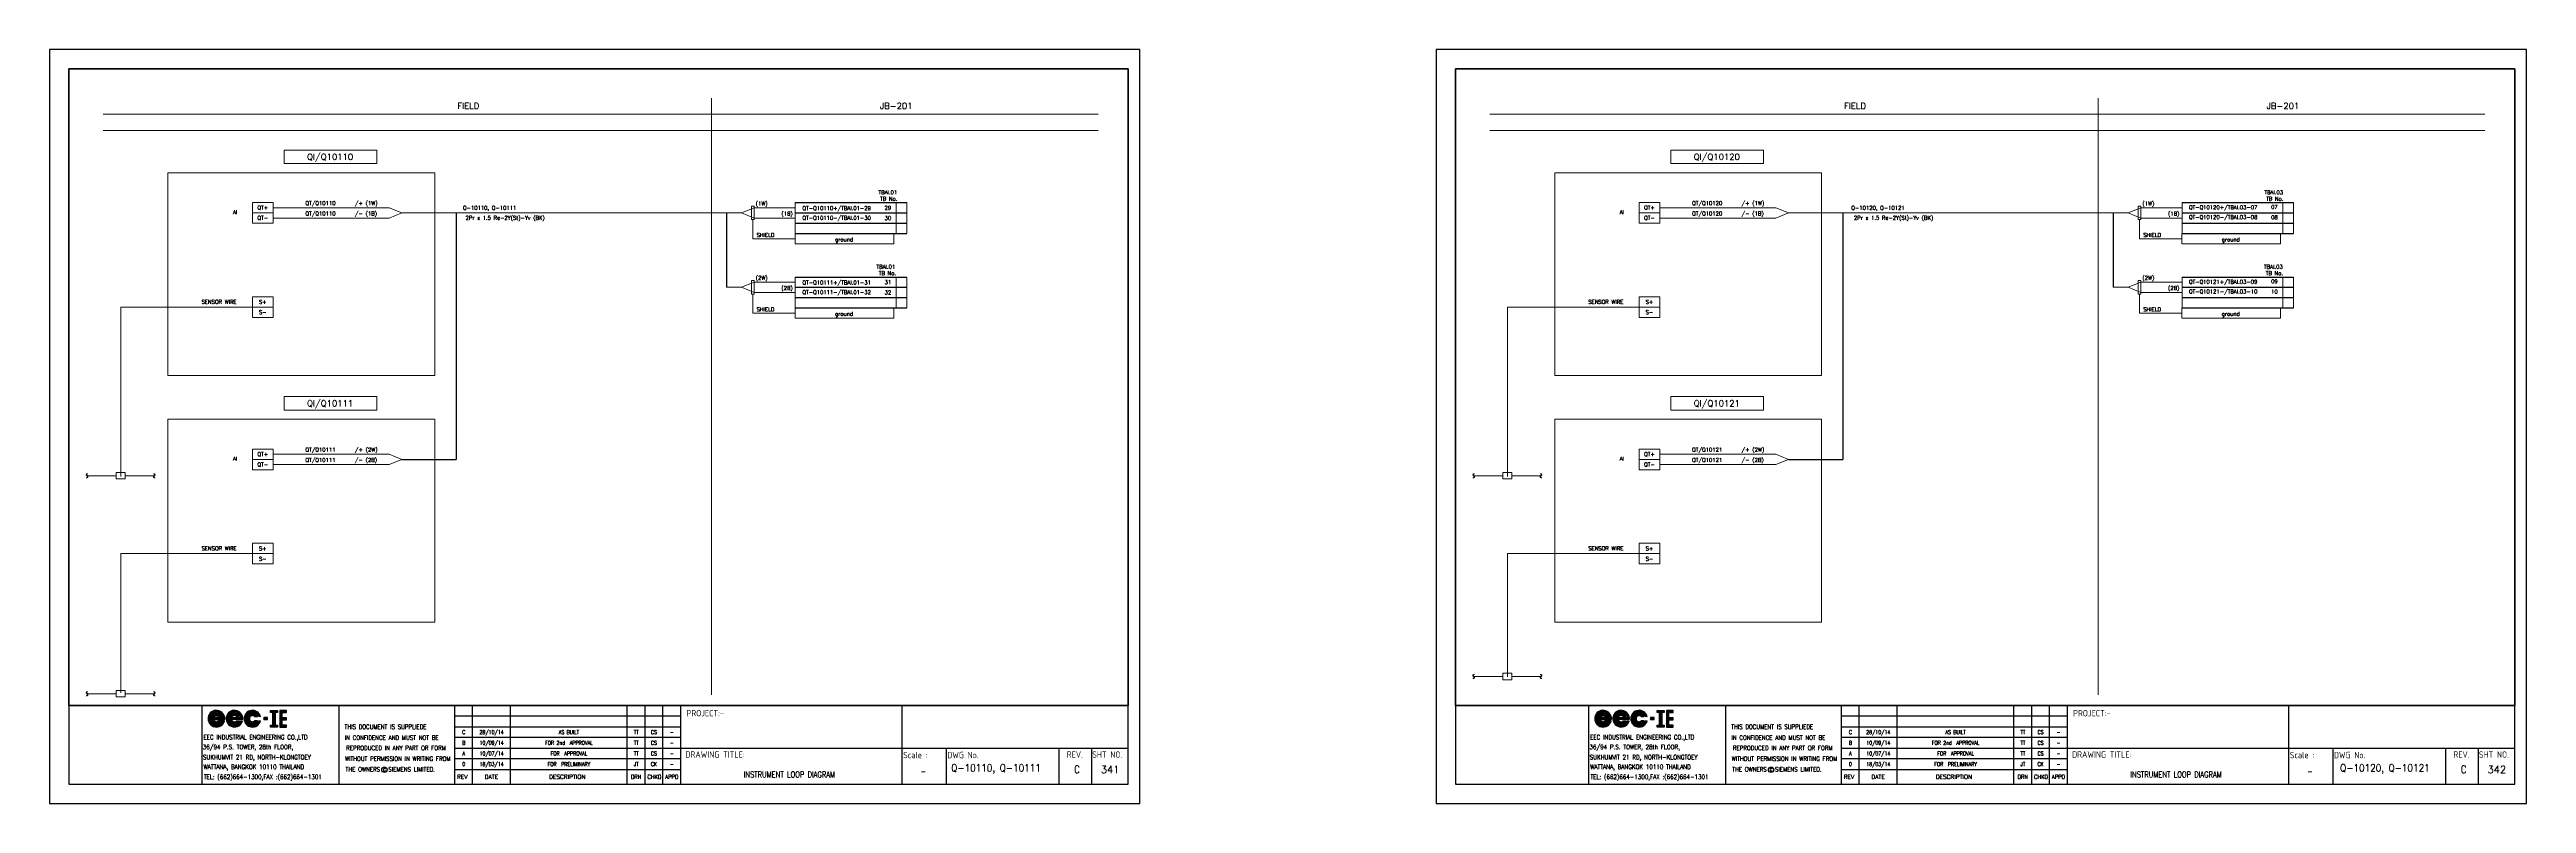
# Model space of a CAD drawing. Header units: millimetres. Extents: x -14942 to 24072, y -50285 to 2207.
# Drawn here: x 23111 to 24072, y -4874 to -4581 of the extents above; entities that cross this region are included whole.
import ezdxf
from ezdxf.enums import TextEntityAlignment as Align

# ---------------------------------------------------------------- set-up
doc = ezdxf.new("R2010")
doc.units = ezdxf.units.MM
doc.header["$MEASUREMENT"] = 0
doc.layers.get('0').update_dxf_attribs({"linetype": 'CONTINUOUS'})
for name, color, linetype in [('52049_PAPER A4$0$Frame_A1', 253, 'CONTINUOUS'), ('BORDER', 3, 'CONTINUOUS'), ('INSTRU', 4, 'CONTINUOUS'), ('INSTRUMENT', 1, 'CONTINUOUS'), ('LINE', 3, 'CONTINUOUS'), ('TEXT', 2, 'CONTINUOUS')]:
    doc.layers.add(name, color=color, linetype=linetype)
doc.styles.add('52049_PAPER A4$0$ISO Proportional', font='isocp.shx')
doc.styles.add('52049_PAPER A4$0$ROMANS', font='isocp.shx')
doc.styles.add('52049_PAPER A4$0$Romans-title', font='romans.shx')
doc.styles.add('ROMANS', font='romans')

# ---------------------------------------------------------------- blocks, each defined once
blk = doc.blocks.new('52049_PAPER A4$0$eec-ie')
at = {"layer": '52049_PAPER A4$0$Frame_A1', "color": 0, "lineweight": -3}
for p, q in [((0, 0), (0.87, 0.87)), ((0, -0.08), (0.3, 0.22)), ((0, -0.16), (0.26, 0.1)), ((0, -0.23), (0.24, 0)), ((0.01, 0.09), (0.78, 0.86)), ((0.04, 0.2), (0.68, 0.83)), ((0.09, 0.32), (0.55, 0.78)), ((0.26, 0.57), (0.3, 0.62)), ((0.34, -0.12), (1, 0.53)), ((0.35, -0.04), (0.92, 0.53)), ((0.35, -0.19), (1.07, 0.52)), ((0.36, 0.05), (0.82, 0.51)), ((0.37, -0.26), (0.66, 0.04)), ((0.39, -0.32), (0.74, 0.04)), ((0.4, 0.17), (0.7, 0.47)), ((0.41, -0.37), (0.82, 0.04)), ((1.69, 0.04), (0.64, 0.04)), ((0.65, 0.57), (0.96, 0.88)), ((0.68, -0.17), (0.9, 0.04)), ((0.76, -0.17), (0.98, 0.04)), ((0.77, 0.62), (1.03, 0.88)), ((0.84, -0.17), (1.05, 0.04)), ((0.87, 0.64), (1.1, 0.87)), ((0.87, 0.25), (1.13, 0.51)), ((0.92, -0.17), (1.13, 0.04)), ((0.95, 0.64), (1.17, 0.86)), ((0.96, 0.26), (1.19, 0.49)), ((1, -0.17), (1.21, 0.04)), ((1.03, 0.64), (1.23, 0.84)), ((1.03, 0.25), (1.24, 0.46)), ((1.07, -0.17), (1.29, 0.04)), ((1.09, 0.24), (1.29, 0.44)), ((1.1, 0.63), (1.29, 0.82)), ((1.15, 0.21), (1.34, 0.4)), ((1.15, -0.17), (1.37, 0.04)), ((1.16, 0.62), (1.35, 0.8)), ((1.19, 0.18), (1.38, 0.37)), ((1.22, 0.6), (1.4, 0.78)), ((1.22, 0.15), (1.54, 0.15)), ((1.23, -0.17), (1.44, 0.04)), ((1.25, 0.15), (1.42, 0.33)), ((1.28, 0.57), (1.45, 0.75)), ((1.31, -0.17), (1.52, 0.04)), ((1.32, 0.15), (1.46, 0.29)), ((1.33, 0.55), (1.5, 0.72)), ((1.38, 0.52), (1.54, 0.69)), ((1.39, -0.17), (1.6, 0.04)), ((1.4, 0.15), (1.49, 0.24)), ((1.42, 0.49), (1.59, 0.65)), ((1.46, 0.45), (1.63, 0.62)), ((1.46, -0.17), (1.68, 0.04)), ((1.48, 0.15), (1.52, 0.19)), ((1.5, 0.41), (1.67, 0.58)), ((1.54, 0.37), (1.71, 0.54)), ((1.54, -0.17), (1.9, 0.18)), ((1.57, 0.33), (1.74, 0.49)), ((1.6, 0.28), (1.77, 0.45)), ((1.62, -0.17), (1.91, 0.12)), ((1.63, 0.23), (1.8, 0.4)), ((1.65, 0.17), (1.83, 0.35)), ((1.67, 0.11), (1.86, 0.3)), ((1.69, 0.05), (1.88, 0.24)), ((1.7, -0.17), (1.93, 0.06)), ((2.09, -0.09), (2.37, 0.19)), ((2.1, -0.01), (2.51, 0.41)), ((2.1, -0.17), (2.34, 0.08)), ((2.11, 0.08), (2.88, 0.86)), ((2.13, 0.18), (2.78, 0.83)), ((2.18, 0.31), (2.65, 0.78)), ((2.31, 0.52), (2.45, 0.65)), ((2.44, -0.05), (3.02, 0.52)), ((2.44, -0.13), (3.1, 0.52)), ((2.45, -0.2), (2.78, 0.13)), ((2.46, 0.04), (2.93, 0.51)), ((2.46, -0.26), (2.76, 0.04)), ((2.48, -0.32), (2.84, 0.04)), ((2.49, 0.15), (2.81, 0.47)), ((2.56, 0.45), (2.97, 0.87)), ((2.72, -0.17), (2.92, 0.04)), ((2.73, 0.04), (3.79, 0.04)), ((2.77, 0.59), (3.06, 0.87)), ((2.79, -0.17), (3, 0.04)), ((2.84, 0.19), (3.17, 0.51)), ((2.87, -0.17), (3.08, 0.04)), ((2.89, 0.63), (3.13, 0.87)), ((2.95, -0.17), (3.15, 0.04)), ((2.98, 0.64), (3.2, 0.86)), ((2.98, 0.26), (3.23, 0.5)), ((3.03, -0.17), (3.23, 0.04)), ((3.06, 0.65), (3.27, 0.85)), ((3.07, 0.26), (3.29, 0.48)), ((3.11, -0.17), (3.31, 0.04)), ((3.14, 0.64), (3.33, 0.83)), ((3.14, 0.25), (3.34, 0.46)), ((3.18, -0.17), (3.39, 0.04)), ((3.2, 0.24), (3.39, 0.43)), ((3.21, 0.63), (3.39, 0.81)), ((3.25, 0.21), (3.44, 0.4)), ((3.26, -0.17), (3.47, 0.04)), ((3.27, 0.62), (3.44, 0.79)), ((3.29, 0.18), (3.48, 0.36)), ((3.62, 0.16), (3.31, 0.16)), ((3.33, 0.6), (3.5, 0.77)), ((3.34, -0.17), (3.54, 0.04)), ((3.36, 0.16), (3.52, 0.32)), ((3.38, 0.57), (3.55, 0.74)), ((3.42, -0.17), (3.62, 0.04)), ((3.43, 0.55), (3.59, 0.71)), ((3.43, 0.16), (3.55, 0.28)), ((3.48, 0.52), (3.64, 0.68)), ((3.5, -0.17), (3.7, 0.04)), ((3.51, 0.16), (3.58, 0.23)), ((3.52, 0.48), (3.68, 0.64)), ((3.57, 0.45), (3.72, 0.61)), ((3.57, -0.17), (3.78, 0.04)), ((3.59, 0.16), (3.61, 0.18)), ((3.6, 0.41), (3.76, 0.57)), ((3.64, 0.37), (3.8, 0.53)), ((3.65, -0.17), (3.99, 0.17)), ((3.67, 0.32), (3.83, 0.48)), ((3.7, 0.27), (3.87, 0.44)), ((3.73, 0.22), (3.9, 0.39)), ((3.73, -0.17), (4, 0.11)), ((3.75, 0.17), (3.92, 0.34)), ((3.77, 0.11), (3.95, 0.28)), ((3.79, 0.05), (3.97, 0.23)), ((3.81, -0.17), (4.02, 0.04)), ((4.18, -0.03), (4.57, 0.36)), ((4.18, -0.11), (4.47, 0.18)), ((4.18, -0.18), (4.43, 0.07)), ((4.19, 0.06), (5, 0.86)), ((4.21, 0.16), (4.9, 0.84)), ((4.25, 0.28), (4.78, 0.8)), ((4.34, 0.45), (4.61, 0.71)), ((4.53, -0.15), (5.2, 0.53)), ((4.53, -0.07), (5.13, 0.53)), ((4.54, 0.02), (5.04, 0.52)), ((4.54, -0.22), (4.86, 0.1)), ((4.57, 0.12), (4.93, 0.49)), ((4.69, 0.48), (5.08, 0.87)), ((4.69, 0.32), (4.73, 0.37)), ((4.88, 0.59), (5.16, 0.88)), ((4.96, 0.2), (5.27, 0.52)), ((4.99, 0.63), (5.24, 0.87)), ((5.08, 0.64), (5.31, 0.86)), ((5.09, 0.25), (5.33, 0.5)), ((5.16, 0.64), (5.37, 0.85)), ((5.17, 0.26), (5.39, 0.48)), ((5.24, 0.64), (5.43, 0.83)), ((5.24, 0.25), (5.44, 0.46)), ((5.3, 0.63), (5.49, 0.82)), ((5.3, 0.23), (5.49, 0.43)), ((5.35, 0.2), (5.54, 0.39)), ((5.37, 0.61), (5.55, 0.79)), ((5.39, 0.17), (5.58, 0.36)), ((5.4, 0.15), (5.72, 0.15)), ((5.42, 0.59), (5.6, 0.77)), ((5.46, 0.15), (5.62, 0.32)), ((5.48, 0.57), (5.65, 0.74)), ((5.53, 0.54), (5.7, 0.71)), ((5.53, 0.15), (5.65, 0.27)), ((5.58, 0.51), (5.74, 0.68)), ((5.61, 0.15), (5.68, 0.23)), ((5.62, 0.47), (5.79, 0.64)), ((5.66, 0.44), (5.83, 0.6)), ((5.69, 0.15), (5.71, 0.18)), ((5.7, 0.4), (5.87, 0.56)), ((5.73, 0.36), (5.9, 0.52)), ((5.77, 0.31), (5.94, 0.48)), ((5.8, 0.26), (5.97, 0.43)), ((5.82, 0.21), (6, 0.38)), ((5.85, 0.15), (6.02, 0.33)), ((6.09, 0.15), (5.85, 0.15)), ((5.92, 0.15), (6.05, 0.28)), ((6, 0.15), (6.07, 0.22)), ((6.08, 0.15), (6.09, 0.16)), ((6.9, 0.04), (6.46, 0.04)), ((6.46, 0.04), (6.46, -0.18)), ((6.46, -0.01), (6.51, 0.04)), ((6.46, -0.09), (6.59, 0.04)), ((6.46, -0.17), (6.66, 0.04)), ((6.52, -0.18), (6.74, 0.04)), ((6.6, -0.18), (6.82, 0.04)), ((6.68, -0.18), (6.9, 0.04)), ((6.9, -0.18), (6.9, 0.04)), ((7.23, 0.68), (7.41, 0.86)), ((7.27, 0.64), (7.49, 0.86)), ((7.35, 0.64), (7.57, 0.86)), ((7.43, 0.64), (7.65, 0.86)), ((7.5, 0.64), (7.72, 0.86)), ((7.51, 0.57), (7.8, 0.86)), ((7.51, 0.49), (7.88, 0.86)), ((7.51, 0.41), (7.96, 0.86)), ((7.51, 0.34), (7.78, 0.61)), ((7.51, 0.26), (7.78, 0.53)), ((7.51, 0.18), (7.78, 0.45)), ((7.51, 0.1), (7.78, 0.38)), ((7.51, 0.02), (7.78, 0.3)), ((7.51, -0.05), (7.78, 0.22)), ((7.51, -0.13), (7.78, 0.14)), ((7.51, -0.21), (7.78, 0.07)), ((7.82, 0.64), (8.04, 0.86)), ((7.89, 0.64), (8.06, 0.81)), ((7.97, 0.64), (8.06, 0.73)), ((8.05, 0.64), (8.06, 0.65)), ((8.33, 0.46), (8.74, 0.86)), ((8.33, 0.54), (8.66, 0.86)), ((8.33, 0.38), (8.82, 0.86)), ((8.33, 0.69), (8.5, 0.86)), ((8.33, 0.62), (8.58, 0.86)), ((8.33, 0.3), (8.61, 0.58)), ((8.33, 0.23), (8.61, 0.5)), ((8.33, 0.15), (8.61, 0.42)), ((8.33, 0.07), (8.61, 0.35)), ((8.33, -0.01), (8.61, 0.27)), ((8.33, -0.09), (8.61, 0.19)), ((8.33, -0.16), (8.61, 0.11)), ((8.33, -0.24), (8.61, 0.03)), ((8.33, -0.4), (8.74, 0.01)), ((8.33, -0.32), (8.66, 0.01)), ((8.33, -0.48), (8.82, 0.01)), ((8.67, 0.64), (8.89, 0.86)), ((8.68, -0.21), (8.9, 0.01)), ((8.75, 0.64), (8.97, 0.86)), ((8.75, -0.21), (8.97, 0.01)), ((8.83, 0.64), (9.05, 0.86)), ((8.83, -0.21), (9.05, 0.01)), ((8.91, 0.64), (9.11, 0.84)), ((8.99, 0.64), (9.11, 0.76)), ((9.06, 0.64), (9.11, 0.69)), ((0.02, -0.3), (0.23, -0.08)), ((0.03, -0.36), (0.23, -0.16)), ((0.05, -0.42), (0.24, -0.23)), ((0.07, -0.47), (0.26, -0.29)), ((0.1, -0.53), (0.27, -0.35)), ((0.12, -0.58), (0.3, -0.4)), ((0.15, -0.63), (0.32, -0.46)), ((0.19, -0.67), (0.35, -0.5)), ((0.22, -0.72), (0.39, -0.55)), ((0.26, -0.76), (0.42, -0.59)), ((0.3, -0.8), (0.46, -0.63)), ((0.34, -0.83), (0.5, -0.67)), ((0.38, -0.87), (0.55, -0.7)), ((0.42, -0.9), (0.59, -0.73)), ((0.44, -0.42), (0.64, -0.22)), ((0.47, -0.47), (0.66, -0.27)), ((0.47, -0.93), (0.65, -0.76)), ((0.5, -0.51), (0.69, -0.32)), ((0.52, -0.96), (0.7, -0.78)), ((0.54, -0.55), (0.73, -0.36)), ((0.58, -0.59), (0.78, -0.39)), ((0.58, -0.98), (0.76, -0.8)), ((0.62, -0.17), (1.94, -0.17)), ((0.63, -0.62), (0.83, -0.42)), ((0.63, -1.01), (0.82, -0.82)), ((0.68, -0.65), (0.89, -0.44)), ((0.69, -1.03), (0.89, -0.83)), ((0.73, -0.67), (0.96, -0.45)), ((0.75, -1.04), (0.96, -0.83)), ((0.79, -0.69), (1.04, -0.44)), ((0.82, -1.05), (1.04, -0.83)), ((0.85, -0.71), (1.19, -0.37)), ((0.89, -1.06), (1.14, -0.81)), ((0.92, -0.72), (1.29, -0.34)), ((0.96, -1.07), (1.25, -0.77)), ((1, -0.72), (1.37, -0.34)), ((1.04, -1.06), (1.76, -0.34)), ((1.09, -0.71), (1.45, -0.34)), ((1.13, -1.05), (1.84, -0.34)), ((1.2, -0.67), (1.53, -0.34)), ((1.54, -0.34), (1.22, -0.34)), ((1.23, -1.03), (1.9, -0.36)), ((1.35, -0.99), (1.86, -0.48)), ((1.53, -0.88), (1.76, -0.66)), ((1.65, -0.38), (1.68, -0.34)), ((1.91, -0.34), (1.66, -0.34)), ((1.78, -0.17), (1.94, -0.01)), ((1.85, -0.17), (1.94, -0.09)), ((1.93, -0.17), (1.94, -0.17)), ((2.1, -0.24), (2.32, -0.02)), ((2.11, -0.3), (2.32, -0.1)), ((2.13, -0.36), (2.32, -0.17)), ((2.15, -0.42), (2.33, -0.24)), ((2.17, -0.48), (2.35, -0.3)), ((2.2, -0.53), (2.37, -0.36)), ((2.22, -0.58), (2.39, -0.42)), ((2.25, -0.63), (2.42, -0.47)), ((2.29, -0.68), (2.45, -0.51)), ((2.32, -0.72), (2.48, -0.56)), ((2.36, -0.76), (2.52, -0.6)), ((2.4, -0.8), (2.56, -0.64)), ((2.44, -0.84), (2.6, -0.68)), ((2.48, -0.87), (2.64, -0.71)), ((2.51, -0.38), (2.71, -0.17)), ((2.53, -0.9), (2.69, -0.74)), ((2.54, -0.43), (2.73, -0.23)), ((2.57, -0.47), (2.76, -0.28)), ((2.58, -0.93), (2.74, -0.77)), ((2.6, -0.51), (2.79, -0.33)), ((2.63, -0.96), (2.8, -0.79)), ((2.64, -0.55), (2.83, -0.37)), ((2.68, -0.98), (2.86, -0.81)), ((2.69, -0.59), (2.87, -0.4)), ((4.02, -0.17), (2.71, -0.17)), ((2.73, -0.62), (2.93, -0.43)), ((2.74, -1.01), (2.92, -0.82)), ((2.78, -0.65), (2.99, -0.44)), ((2.8, -1.02), (2.99, -0.83)), ((2.84, -0.67), (3.06, -0.45)), ((2.86, -1.04), (3.06, -0.84)), ((2.9, -0.69), (3.14, -0.44)), ((2.92, -1.05), (3.14, -0.83)), ((2.96, -0.7), (3.32, -0.35)), ((2.99, -1.06), (3.24, -0.81)), ((3.03, -0.71), (3.39, -0.35)), ((3.07, -1.06), (3.36, -0.77)), ((3.11, -0.71), (3.47, -0.35)), ((3.15, -1.06), (3.86, -0.35)), ((3.2, -0.7), (3.55, -0.35)), ((3.24, -1.04), (3.94, -0.35)), ((3.31, -0.35), (3.62, -0.35)), ((3.32, -0.65), (3.62, -0.36)), ((3.35, -1.02), (3.98, -0.38)), ((3.48, -0.97), (3.93, -0.51)), ((3.74, -0.39), (3.78, -0.35)), ((3.76, -0.35), (3.99, -0.35)), ((3.89, -0.17), (4.02, -0.03)), ((3.96, -0.17), (4.03, -0.11)), ((4.19, -0.25), (4.42, -0.03)), ((4.21, -0.32), (4.41, -0.11)), ((4.22, -0.38), (4.42, -0.18)), ((4.24, -0.44), (4.43, -0.25)), ((4.26, -0.49), (4.45, -0.31)), ((4.29, -0.54), (4.47, -0.37)), ((4.32, -0.59), (4.49, -0.42)), ((4.35, -0.64), (4.52, -0.47)), ((4.38, -0.69), (4.55, -0.52)), ((4.42, -0.73), (4.58, -0.56)), ((4.45, -0.77), (4.62, -0.6)), ((4.49, -0.81), (4.66, -0.64)), ((4.53, -0.84), (4.7, -0.68)), ((4.56, -0.28), (4.8, -0.03)), ((4.58, -0.33), (4.8, -0.11)), ((4.58, -0.88), (4.75, -0.71)), ((4.6, -0.39), (4.81, -0.18)), ((4.62, -0.91), (4.8, -0.74)), ((4.63, -0.44), (4.83, -0.24)), ((4.66, -0.48), (4.86, -0.29)), ((4.67, -0.94), (4.85, -0.77)), ((4.7, -0.52), (4.89, -0.33)), ((4.72, -0.97), (4.9, -0.79)), ((4.74, -0.56), (4.93, -0.37)), ((4.78, -0.6), (4.98, -0.4)), ((4.78, -0.99), (4.96, -0.81)), ((4.83, -0.63), (5.03, -0.43)), ((4.83, -1.01), (5.03, -0.82)), ((4.88, -0.66), (5.09, -0.44)), ((4.89, -1.03), (5.1, -0.83)), ((4.93, -0.68), (5.17, -0.45)), ((4.96, -1.05), (5.17, -0.83)), ((4.99, -0.7), (5.26, -0.43)), ((5.02, -1.06), (5.26, -0.82)), ((5.06, -0.71), (5.43, -0.34)), ((5.09, -1.06), (5.36, -0.8)), ((5.13, -0.72), (5.5, -0.34)), ((5.17, -1.07), (5.49, -0.75)), ((5.21, -0.71), (5.58, -0.34)), ((5.25, -1.06), (5.97, -0.34)), ((5.3, -0.7), (5.66, -0.34)), ((5.35, -1.05), (6.05, -0.34)), ((5.72, -0.34), (5.4, -0.34)), ((5.43, -0.65), (5.71, -0.37)), ((5.45, -1.02), (6.07, -0.4)), ((5.58, -0.96), (6.02, -0.53)), ((5.81, -0.43), (5.89, -0.34)), ((5.85, -0.34), (6.09, -0.34)), ((6.46, -0.18), (6.9, -0.18)), ((6.75, -0.18), (6.9, -0.04)), ((6.83, -0.18), (6.9, -0.12)), ((7.23, -0.95), (7.34, -0.84)), ((7.23, -0.88), (7.26, -0.84)), ((7.23, -1.03), (7.42, -0.84)), ((7.28, -1.07), (7.5, -0.84)), ((7.35, -1.07), (7.78, -0.64)), ((7.43, -1.07), (7.78, -0.71)), ((7.51, -0.29), (7.78, -0.01)), ((7.51, -0.37), (7.78, -0.09)), ((7.51, -0.44), (7.78, -0.17)), ((7.51, -0.52), (7.78, -0.25)), ((7.51, -0.6), (7.78, -0.32)), ((7.51, -0.68), (7.78, -0.4)), ((7.51, -0.76), (7.78, -0.48)), ((7.51, -0.83), (7.78, -0.56)), ((7.51, -1.07), (7.78, -0.79)), ((7.59, -1.07), (7.81, -0.84)), ((7.67, -1.07), (7.89, -0.84)), ((7.74, -1.07), (7.96, -0.84)), ((7.82, -1.07), (8.04, -0.84)), ((7.9, -1.07), (8.06, -0.91)), ((7.98, -1.07), (8.06, -0.98)), ((8.06, -1.07), (8.06, -1.06)), ((8.33, -0.55), (8.61, -0.28)), ((8.33, -0.63), (8.61, -0.36)), ((8.33, -0.71), (8.61, -0.43)), ((8.33, -0.79), (8.61, -0.51)), ((8.33, -0.86), (8.61, -0.59)), ((8.33, -0.94), (8.61, -0.67)), ((8.33, -1.02), (8.61, -0.75)), ((8.37, -1.07), (8.61, -0.82)), ((8.45, -1.07), (8.67, -0.84)), ((8.52, -1.07), (8.74, -0.84)), ((8.6, -1.07), (8.82, -0.84)), ((8.68, -1.07), (8.9, -0.84)), ((8.76, -1.07), (8.98, -0.84)), ((8.84, -1.07), (9.06, -0.84)), ((8.91, -0.21), (9.11, -0.02)), ((8.91, -1.07), (9.11, -0.87)), ((8.99, -0.21), (9.11, -0.09)), ((8.99, -1.07), (9.11, -0.95)), ((9.07, -0.21), (9.11, -0.17)), ((9.07, -1.07), (9.11, -1.03))]:
    blk.add_line(p, q, dxfattribs=at)
for points in [[(7.23, 0.86), (8.06, 0.86), (8.06, 0.64), (7.78, 0.64), (7.78, -0.84), (8.06, -0.84), (8.06, -1.07), (7.23, -1.07), (7.23, -0.84), (7.51, -0.84), (7.51, 0.64), (7.23, 0.64)], [(8.61, 0.01), (8.61, 0.64), (9.11, 0.64), (9.11, 0.86), (8.33, 0.86), (8.33, -1.07), (9.11, -1.07), (9.11, -0.84), (8.61, -0.84), (8.61, -0.21), (9.11, -0.21), (9.11, 0.01)]]:
    blk.add_lwpolyline(points, close=True, dxfattribs=at)
for centre, radius, start, end in [((0.97, -0.09), 0.972, 355.3439, 345.1466), ((0.97, -0.09), 0.737, 10.5243, 340.256), ((0.97, -0.09), 0.623, 23.5697, 336.4303), ((0.97, -0.09), 0.354, 44.7876, 157.6107), ((3.06, -0.09), 0.967, 355.6074, 344.7747), ((3.06, -0.09), 0.742, 10.0766, 339.9937), ((3.06, -0.09), 0.618, 24.2545, 335.7455), ((3.06, -0.09), 0.358, 45.1096, 158.7579), ((5.15, -0.09), 0.972, 14.8534, 345.1466), ((5.15, -0.09), 0.737, 19.744, 340.256), ((5.15, -0.09), 0.623, 23.5697, 336.4303), ((5.15, -0.09), 0.354, 44.7876, 315.2124), ((0.97, -0.09), 0.354, 192.8901, 315.2124), ((3.06, -0.09), 0.358, 191.9242, 314.8904)]:
    blk.add_arc(centre, radius, start, end, dxfattribs=at)
blk = doc.blocks.new('52049_PAPER A4$0$eec logo')
at = {"color": 7, "xscale": 2.786697286423482, "yscale": 2.786697286423482, "zscale": 2.786697286423482}
blk.add_blockref('52049_PAPER A4$0$eec-ie', (50.01, 25.95), dxfattribs=at)
blk = doc.blocks.new('A$C089E5181')
at = {"color": 3}
for p, q in [((-415.5, 38.01), (-4.5, 38.01)), ((-363.94, 38.01), (-363.94, 7.5)), ((-310.77, 38.01), (-310.77, 7.5)), ((-265.75, 7.5), (-265.75, 38.01)), ((-258.85, 7.5), (-258.85, 38.01)), ((-244.11, 7.5), (-244.11, 38.01)), ((-198.84, 7.5), (-198.84, 38.01)), ((-191.95, 7.5), (-191.95, 38.01)), ((-185.05, 7.5), (-185.05, 38.01)), ((-178.16, 38.01), (-178.16, 7.5)), ((-92.38, 38.01), (-92.38, 7.5)), ((-178.16, 21.46), (-4.5, 21.46)), ((-75.06, 21.46), (-75.06, 7.5)), ((-31.4, 21.46), (-31.4, 7.5)), ((-18.75, 21.46), (-18.75, 7.5)), ((-265.75, 13.19), (-178.16, 13.19))]:
    blk.add_line(p, q, dxfattribs=at)
at = {"color": 1}
for p, q in [((-178.16, 33.87), (-265.75, 33.87)), ((-265.75, 29.74), (-178.16, 29.74)), ((-178.16, 25.6), (-265.75, 25.6)), ((-265.75, 21.46), (-178.16, 21.46)), ((-178.16, 17.33), (-265.75, 17.33))]:
    blk.add_line(p, q, dxfattribs=at)
at = {"color": 7}
for p, q in [((-4.5, 38.01), (-96.38, 38.01)), ((-92.38, 38.01), (-92.38, 19.85))]:
    blk.add_line(p, q, dxfattribs=at)
blk.add_lwpolyline([(0, 0), (0, 292.5), (-423, 292.5), (-423, 0)], close=True, dxfattribs=at)
blk.add_lwpolyline([(-415.5, 285), (-4.5, 285), (-4.5, 38.01), (-415.5, 38.01)], close=True)
at = {"color": 3}
blk.add_lwpolyline([(-4.5, 7.5), (-4.5, 285), (-415.5, 285), (-415.5, 7.5)], close=True, dxfattribs=at)
at = {"color": 2}
blk.add_circle((-293.05, 13.05), 1.05, dxfattribs=at)
at = {"color": 3, "xscale": 1.200000000000001, "yscale": 1.200000000000001, "zscale": 1.200000000000001}
blk.add_blockref('52049_PAPER A4$0$eec logo', (-421.49, 2.05), dxfattribs=at)
at = {"color": 2, "style": '52049_PAPER A4$0$Romans-title', "width": 0.8}
for s, p in [('THIS DOCUMENT IS SUPPLIEDE', (-292.63, 29.75)), ('IN CONFIDENCE AND MUST NOT BE', (-290.24, 25.51)), (' REPRODUCED IN ANY PART OR FORM', (-289.1, 21.53)), ('THE OWNERS   SIEMENS LIMITED. ', (-290.28, 13.22)), (' WITHOUT PERMISSION IN WRITING FROM ', (-287.9, 17.35))]:
    blk.add_text(s, height=1.75, dxfattribs=at).set_placement(p, align=Align.MIDDLE)
at = {"color": 2, "style": '52049_PAPER A4$0$ISO Proportional'}
for s, height, p in [('PROJECT:-', 2.482, (-168.61, 35.02)), ('DRAWING TITLE:', 2.4821, (-164.78, 18.99))]:
    blk.add_text(s, height=height, dxfattribs=at).set_placement(p, align=Align.MIDDLE_CENTER)
at = {"color": 2, "style": '52049_PAPER A4$0$Romans-title'}
for s, height, width, p in [('36/94 P.S. TOWER, 28th FLOOR,', 1.75, 0.9, (-363.55, 21.03, -1.75)), ('EEC INDUSTRIAL ENGINEERING CO.,LTD', 1.75, 0.9, (-363.31, 24.81)), ('SUKHUMVIT 21 RD, NORTH-KLONGTOEY', 1.75, 0.9, (-363.45, 17.05, -1.75)), ('WATTANA, BANGKOK 10110 THAILAND ', 1.75, 0.9, (-363.25, 13.31, -1.75)), ('TEL: (662)664-1300,FAX :(662)664-1301', 1.75, 0.9, (-363.14, 9.42, -1.75)), ('DRN', 1.655, 0.8, (-197.44, 9.49)), ('CHKD', 1.655, 0.8, (-191.03, 9.49)), ('APPD', 1.655, 0.8, (-184.14, 9.49))]:
    blk.add_text(s, height=height, dxfattribs=dict(at, width=width)).set_placement(p)
at = {"color": 2}
for s, height, style, width, p in [('A', 1.5, '52049_PAPER A4$0$Romans-title', 0.8, (-262.3, 19.39)), ('C', 1.5, '52049_PAPER A4$0$Romans-title', 0.8, (-262.3, 27.67)), ('B', 1.5, '52049_PAPER A4$0$Romans-title', 0.8, (-262.3, 23.53)), ('28/10/14', 1.5, '52049_PAPER A4$0$Romans-title', 0.8, (-251.48, 27.67)), ('10/09/14', 1.5, '52049_PAPER A4$0$Romans-title', 0.8, (-251.48, 23.53)), ('10/07/14', 1.5, '52049_PAPER A4$0$Romans-title', 0.8, (-251.48, 19.39)), ('FOR 2nd  APPROVAL', 1.5, '52049_PAPER A4$0$Romans-title', 0.8, (-221.48, 23.53)), ('FOR  APPROVAL', 1.5, '52049_PAPER A4$0$Romans-title', 0.8, (-221.48, 19.39)), ('AS BUILT', 1.5, '52049_PAPER A4$0$Romans-title', 0.8, (-221.48, 27.67)), ('TT', 1.5, '52049_PAPER A4$0$Romans-title', 0.8, (-195.39, 27.67)), ('TT', 1.5, '52049_PAPER A4$0$Romans-title', 0.8, (-195.39, 23.53)), ('TT', 1.5, '52049_PAPER A4$0$Romans-title', 0.8, (-195.39, 19.39)), ('CS', 1.5, '52049_PAPER A4$0$Romans-title', 0.8, (-188.5, 27.67)), ('CS', 1.5, '52049_PAPER A4$0$Romans-title', 0.8, (-188.5, 23.53)), ('CS', 1.5, '52049_PAPER A4$0$Romans-title', 0.8, (-188.5, 19.39)), ('-', 1.5, '52049_PAPER A4$0$Romans-title', 0.8, (-181.6, 27.67)), ('-', 1.5, '52049_PAPER A4$0$Romans-title', 0.8, (-181.6, 23.53)), ('-', 1.5, '52049_PAPER A4$0$Romans-title', 0.8, (-181.6, 19.39)), ('Scale :', 2.482, '52049_PAPER A4$0$ROMANS', 0.9, (-87.06, 18.78)), ('DWG No.', 2.482, '52049_PAPER A4$0$ROMANS', 0.9, (-68.61, 18.78)), ('REV.', 2.482, '52049_PAPER A4$0$ROMANS', 0.9, (-25.21, 18.99)), ('SHT NO.', 2.482, '52049_PAPER A4$0$ROMANS', 0.9, (-12.64, 18.96)), ('0', 1.5, '52049_PAPER A4$0$Romans-title', 0.8, (-262.3, 15.26)), ('18/03/14', 1.5, '52049_PAPER A4$0$Romans-title', 0.8, (-251.48, 15.26)), ('FOR  PRELIMINARY', 1.5, '52049_PAPER A4$0$Romans-title', 0.8, (-221.48, 15.26)), ('JT', 1.5, '52049_PAPER A4$0$Romans-title', 0.8, (-195.39, 15.26)), ('CK', 1.5, '52049_PAPER A4$0$Romans-title', 0.8, (-188.5, 15.26)), ('-', 1.5, '52049_PAPER A4$0$Romans-title', 0.8, (-181.6, 15.26)), ('-', 2.25, '52049_PAPER A4$0$Romans-title', 0.8, (-84, 12.48)), ('C', 3, '52049_PAPER A4$0$Romans-title', 0.8, (-24.36, 13.21))]:
    blk.add_text(s, height=height, dxfattribs=dict(at, style=style, width=width)).set_placement(p, align=Align.MIDDLE_CENTER)
at = {"color": 2, "style": '52049_PAPER A4$0$Romans-title'}
blk.add_text('C', height=1.19, dxfattribs=at).set_placement((-293.05, 13.05), align=Align.MIDDLE)
for s, height, p in [('REV', 1.655, (-264.9, 9.49)), ('DATE', 1.655, (-254.17, 9.49)), ('DESCRIPTION', 1.6548, (-229.2, 9.49))]:
    blk.add_text(s, height=height, dxfattribs=at).set_placement(p)
at = {"layer": 'TEXT', "style": 'ROMANS', "width": 0.8}
blk.add_text('INSTRUMENT LOOP DIAGRAM ', height=2.25, dxfattribs=at).set_placement((-135.27, 11.24), align=Align.MIDDLE_CENTER)
blk = doc.blocks.new('40BK')
at = {"color": 1, "style": 'ROMANS'}
blk.add_text('~', height=2, dxfattribs=at).set_placement((0.03, 0.16), align=Align.MIDDLE_CENTER)
blk = doc.blocks.new('Box')
at = {"layer": 'INSTRU', "color": 7, "lineweight": 13}
for p, q in [((660.48, -1853.29), (660.48, -1865.26)), ((699.59, -1853.29), (699.59, -1865.26)), ((703.72, -1853.29), (703.72, -1865.26))]:
    blk.add_line(p, q, dxfattribs=at)
at = {"layer": 'INSTRUMENT', "color": 7}
for p, q in [((660.48, -1853.29), (703.72, -1853.29)), ((660.48, -1857.28), (703.72, -1857.28)), ((660.48, -1861.27), (703.72, -1861.27)), ((660.48, -1865.26), (703.72, -1865.26))]:
    blk.add_line(p, q, dxfattribs=at)
blk = doc.blocks.new('AA')
at = {"layer": 'INSTRU', "color": 7, "lineweight": 13}
for p, q in [((660.4, -1836.06), (674.52, -1836.06)), ((660.4, -1836.06), (660.4, -1840.06)), ((660.41, -1840.06), (698.6, -1840.06)), ((667.71, -1836.06), (698.6, -1836.06)), ((698.6, -1836.06), (698.6, -1840.06))]:
    blk.add_line(p, q, dxfattribs=at)
at = {"layer": 'TEXT', "color": 7, "lineweight": 13, "style": 'ROMANS'}
blk.add_text('ground', height=1.5, dxfattribs=at).set_placement((675.86, -1839.1))

msp = doc.modelspace()

# ---------------------------------------------------------------- linework, layer by layer
at = {"color": 7, "lineweight": 13}
for p, q in [((23137.08, -4745.47), (23140.58, -4745.47)), ((23137.08, -4745.47), (23137.08, -4747.97)), ((23140.58, -4745.47), (23140.58, -4747.97)), ((23675.1, -4745.47), (23678.6, -4745.47)), ((23675.1, -4745.47), (23675.1, -4747.97)), ((23678.6, -4745.47), (23678.6, -4747.97)), ((23137.08, -4747.97), (23140.58, -4747.97)), ((23675.1, -4747.97), (23678.6, -4747.97)), ((23675.1, -4823.33), (23678.6, -4823.33)), ((23675.1, -4823.33), (23675.1, -4825.83)), ((23678.6, -4823.33), (23678.6, -4825.83)), ((23137.08, -4830.04), (23140.58, -4830.04)), ((23137.08, -4830.04), (23137.08, -4832.54)), ((23137.08, -4832.54), (23140.58, -4832.54)), ((23140.58, -4830.04), (23140.58, -4832.54)), ((23675.1, -4825.83), (23678.6, -4825.83))]:
    msp.add_line(p, q, dxfattribs=at)
at = {"layer": 'BORDER', "color": 7, "lineweight": 13, "ltscale": 2.5}
for p, q in [((23368.13, -4600.19), (23368.13, -4831.73)), ((23906.14, -4600.19), (23906.14, -4831.73))]:
    msp.add_line(p, q, dxfattribs=at)
at = {"layer": 'BORDER', "color": 7, "lineweight": 13}
for p, q in [((23132.1, -4606.49), (23518.13, -4606.49)), ((23132.1, -4612.79), (23518.13, -4612.79)), ((23670.11, -4606.49), (24056.14, -4606.49)), ((23670.11, -4612.79), (24056.14, -4612.79))]:
    msp.add_line(p, q, dxfattribs=at)
at = {"layer": 'INSTRU', "color": 7, "lineweight": 13}
for p, q in [((23189.95, -4640.75), (23197.95, -4640.75)), ((23189.95, -4640.75), (23189.95, -4644.75)), ((23197.95, -4640.75), (23197.95, -4644.75)), ((23727.97, -4640.75), (23735.97, -4640.75)), ((23727.97, -4640.75), (23727.97, -4644.75)), ((23735.97, -4640.75), (23735.97, -4644.75)), ((23189.95, -4644.75), (23197.95, -4644.75)), ((23189.95, -4644.75), (23189.95, -4648.75)), ((23189.95, -4648.75), (23197.95, -4648.75)), ((23189.95, -4648.75), (23197.95, -4648.75)), ((23197.95, -4644.75), (23197.95, -4648.75)), ((23727.97, -4644.75), (23735.97, -4644.75)), ((23727.97, -4644.75), (23727.97, -4648.75)), ((23727.97, -4648.75), (23735.97, -4648.75)), ((23727.97, -4648.75), (23735.97, -4648.75)), ((23735.97, -4644.75), (23735.97, -4648.75)), ((23189.95, -4677.28), (23197.95, -4677.28)), ((23189.95, -4677.28), (23189.95, -4681.28)), ((23189.95, -4677.28), (23197.95, -4677.28)), ((23189.95, -4677.28), (23197.95, -4677.28)), ((23197.95, -4677.28), (23197.95, -4681.28)), ((23727.97, -4677.28), (23735.97, -4677.28)), ((23727.97, -4677.28), (23727.97, -4681.28)), ((23727.97, -4677.28), (23735.97, -4677.28)), ((23727.97, -4677.28), (23735.97, -4677.28)), ((23735.97, -4677.28), (23735.97, -4681.28)), ((23189.95, -4681.28), (23197.95, -4681.28)), ((23189.95, -4681.28), (23189.95, -4685.28)), ((23189.95, -4685.28), (23197.95, -4685.28)), ((23197.95, -4681.28), (23197.95, -4685.28)), ((23727.97, -4681.28), (23735.97, -4681.28)), ((23727.97, -4681.28), (23727.97, -4685.28)), ((23727.97, -4685.28), (23735.97, -4685.28)), ((23735.97, -4681.28), (23735.97, -4685.28)), ((23189.95, -4736.4), (23197.95, -4736.4)), ((23189.95, -4736.4), (23189.95, -4740.4)), ((23197.95, -4736.4), (23197.95, -4740.4)), ((23727.97, -4736.4), (23735.97, -4736.4)), ((23727.97, -4736.4), (23727.97, -4740.4)), ((23735.97, -4736.4), (23735.97, -4740.4)), ((23189.95, -4740.4), (23197.95, -4740.4)), ((23189.95, -4740.4), (23189.95, -4744.4)), ((23189.95, -4744.4), (23197.95, -4744.4)), ((23189.95, -4744.4), (23197.95, -4744.4)), ((23197.95, -4740.4), (23197.95, -4744.4)), ((23727.97, -4740.4), (23735.97, -4740.4)), ((23727.97, -4740.4), (23727.97, -4744.4)), ((23727.97, -4744.4), (23735.97, -4744.4)), ((23727.97, -4744.4), (23735.97, -4744.4)), ((23735.97, -4740.4), (23735.97, -4744.4)), ((23189.95, -4772.93), (23197.95, -4772.93)), ((23189.95, -4772.93), (23189.95, -4776.93)), ((23189.95, -4772.93), (23197.95, -4772.93)), ((23189.95, -4772.93), (23197.95, -4772.93)), ((23197.95, -4772.93), (23197.95, -4776.93)), ((23727.97, -4772.93), (23735.97, -4772.93)), ((23727.97, -4772.93), (23727.97, -4776.93)), ((23727.97, -4772.93), (23735.97, -4772.93)), ((23727.97, -4772.93), (23735.97, -4772.93)), ((23735.97, -4772.93), (23735.97, -4776.93)), ((23189.95, -4776.93), (23197.95, -4776.93)), ((23189.95, -4776.93), (23189.95, -4780.93)), ((23189.95, -4780.93), (23197.95, -4780.93)), ((23197.95, -4776.93), (23197.95, -4780.93)), ((23727.97, -4776.93), (23735.97, -4776.93)), ((23727.97, -4776.93), (23727.97, -4780.93)), ((23727.97, -4780.93), (23735.97, -4780.93)), ((23735.97, -4776.93), (23735.97, -4780.93))]:
    msp.add_line(p, q, dxfattribs=at)
at = {"layer": 'INSTRUMENT', "color": 7}
for p, q in [((23268.97, -4644.75), (23268.97, -4740.4)), ((23373.93, -4644.75), (23373.93, -4673.6)), ((23806.99, -4644.75), (23806.99, -4740.4)), ((23911.95, -4644.75), (23911.95, -4673.6)), ((23247.97, -4740.4), (23268.97, -4740.4)), ((23785.99, -4740.4), (23806.99, -4740.4))]:
    msp.add_line(p, q, dxfattribs=at)
at = {"layer": 'LINE', "color": 7, "lineweight": 13}
for p, q in [((23202.3, -4620.35), (23238.27, -4620.35)), ((23202.3, -4620.35), (23202.3, -4625.56)), ((23204.43, -4620.35), (23231.84, -4620.35)), ((23238.27, -4620.35), (23238.27, -4625.56)), ((23740.31, -4620.35), (23776.28, -4620.35)), ((23740.31, -4620.35), (23740.31, -4625.56)), ((23742.45, -4620.35), (23769.85, -4620.35)), ((23776.28, -4620.35), (23776.28, -4625.56)), ((23202.3, -4625.56), (23238.27, -4625.56)), ((23740.31, -4625.56), (23776.28, -4625.56)), ((23197.95, -4642.75), (23242.97, -4642.75)), ((23197.95, -4646.75), (23242.97, -4646.75)), ((23247.97, -4644.75), (23242.97, -4642.75)), ((23242.97, -4646.75), (23247.97, -4644.75)), ((23247.97, -4644.75), (23379.65, -4644.75)), ((23379.65, -4644.75), (23384.65, -4642.75)), ((23379.65, -4644.75), (23384.65, -4646.75)), ((23384.65, -4642.15), (23383.65, -4642.15)), ((23383.65, -4642.15), (23383.65, -4647.35)), ((23384.65, -4647.35), (23383.65, -4647.35)), ((23384.15, -4647.35), (23384.15, -4654.75)), ((23384.65, -4642.15), (23384.65, -4647.35)), ((23400.59, -4642.75), (23384.65, -4642.75)), ((23400.59, -4646.75), (23384.65, -4646.75)), ((23735.97, -4642.75), (23780.99, -4642.75)), ((23735.97, -4646.75), (23780.99, -4646.75)), ((23785.99, -4644.75), (23780.99, -4642.75)), ((23780.99, -4646.75), (23785.99, -4644.75)), ((23785.99, -4644.75), (23917.66, -4644.75)), ((23917.66, -4644.75), (23922.66, -4642.75)), ((23917.66, -4644.75), (23922.66, -4646.75)), ((23922.66, -4642.15), (23921.66, -4642.15)), ((23921.66, -4642.15), (23921.66, -4647.35)), ((23922.66, -4647.35), (23921.66, -4647.35)), ((23922.16, -4647.35), (23922.16, -4654.75)), ((23922.66, -4642.15), (23922.66, -4647.35)), ((23938.6, -4642.75), (23922.66, -4642.75)), ((23938.6, -4646.75), (23922.66, -4646.75)), ((23400.59, -4654.75), (23384.15, -4654.75)), ((23938.6, -4654.75), (23922.16, -4654.75)), ((23373.93, -4673.6), (23379.65, -4673.6)), ((23379.65, -4673.6), (23384.65, -4671.6)), ((23379.65, -4673.6), (23384.65, -4675.6)), ((23384.65, -4671), (23383.65, -4671)), ((23383.65, -4671), (23383.65, -4676.2)), ((23384.65, -4676.2), (23383.65, -4676.2)), ((23384.15, -4676.2), (23384.15, -4683.6)), ((23384.65, -4671), (23384.65, -4676.2)), ((23400.59, -4671.6), (23384.65, -4671.6)), ((23400.59, -4675.6), (23384.65, -4675.6)), ((23911.95, -4673.6), (23917.66, -4673.6)), ((23917.66, -4673.6), (23922.66, -4671.6)), ((23917.66, -4673.6), (23922.66, -4675.6)), ((23922.66, -4671), (23921.66, -4671)), ((23921.66, -4671), (23921.66, -4676.2)), ((23922.66, -4676.2), (23921.66, -4676.2)), ((23922.16, -4676.2), (23922.16, -4683.6)), ((23922.66, -4671), (23922.66, -4676.2)), ((23938.6, -4671.6), (23922.66, -4671.6)), ((23938.6, -4675.6), (23922.66, -4675.6)), ((23138.86, -4747.03), (23138.86, -4681.28)), ((23138.86, -4681.28), (23189.95, -4681.28)), ((23400.59, -4683.6), (23384.15, -4683.6)), ((23676.88, -4747.03), (23676.88, -4681.28)), ((23676.88, -4681.28), (23727.97, -4681.28)), ((23938.6, -4683.6), (23922.16, -4683.6)), ((23202.3, -4716), (23238.27, -4716)), ((23202.3, -4716), (23202.3, -4721.21)), ((23204.43, -4716), (23231.84, -4716)), ((23238.27, -4716), (23238.27, -4721.21)), ((23740.31, -4716), (23776.28, -4716)), ((23740.31, -4716), (23740.31, -4721.21)), ((23742.45, -4716), (23769.85, -4716)), ((23776.28, -4716), (23776.28, -4721.21)), ((23202.3, -4721.21), (23238.27, -4721.21)), ((23740.31, -4721.21), (23776.28, -4721.21)), ((23137.08, -4746.72), (23125.94, -4746.72)), ((23140.58, -4746.72), (23151.73, -4746.72)), ((23197.95, -4738.4), (23242.97, -4738.4)), ((23197.95, -4742.4), (23242.97, -4742.4)), ((23247.97, -4740.4), (23242.97, -4738.4)), ((23242.97, -4742.4), (23247.97, -4740.4)), ((23675.1, -4746.72), (23663.95, -4746.72)), ((23678.6, -4746.72), (23689.75, -4746.72)), ((23735.97, -4738.4), (23780.99, -4738.4)), ((23735.97, -4742.4), (23780.99, -4742.4)), ((23785.99, -4740.4), (23780.99, -4738.4)), ((23780.99, -4742.4), (23785.99, -4740.4)), ((23138.86, -4830.92), (23138.86, -4776.93)), ((23138.86, -4776.93), (23189.95, -4776.93)), ((23676.88, -4824.67), (23676.88, -4776.93)), ((23676.88, -4776.93), (23727.97, -4776.93)), ((23137.08, -4831.29), (23125.94, -4831.29)), ((23140.58, -4831.29), (23151.73, -4831.29)), ((23675.1, -4824.58), (23663.95, -4824.58)), ((23678.6, -4824.58), (23689.75, -4824.58))]:
    msp.add_line(p, q, dxfattribs=at)
at = {"layer": 'LINE', "color": 7, "lineweight": 13, "ltscale": 8}
for p, q in [((23157.19, -4707.87), (23157.19, -4629.14)), ((23260.75, -4629.14), (23157.19, -4629.14)), ((23260.75, -4707.87), (23260.75, -4629.14)), ((23695.21, -4707.87), (23695.21, -4629.14)), ((23798.77, -4629.14), (23695.21, -4629.14)), ((23798.77, -4707.87), (23798.77, -4629.14)), ((23260.75, -4707.87), (23157.19, -4707.87)), ((23798.77, -4707.87), (23695.21, -4707.87)), ((23157.19, -4803.51), (23157.19, -4724.79)), ((23260.75, -4724.79), (23157.19, -4724.79)), ((23260.75, -4803.51), (23260.75, -4724.79)), ((23695.21, -4803.51), (23695.21, -4724.79)), ((23798.77, -4724.79), (23695.21, -4724.79)), ((23798.77, -4803.51), (23798.77, -4724.79)), ((23260.75, -4803.51), (23157.19, -4803.51)), ((23798.77, -4803.51), (23695.21, -4803.51))]:
    msp.add_line(p, q, dxfattribs=at)

# ---------------------------------------------------------------- block references
at = {"layer": 'INSTRUMENT', "color": 1}
for name, p in [('Box', (22740.11, -2787.47)), ('Box', (23278.13, -2787.47)), ('AA', (22740.18, -2816.69)), ('AA', (23278.2, -2816.69)), ('Box', (22740.11, -2816.33)), ('Box', (23278.13, -2816.33)), ('AA', (22740.18, -2845.55)), ('AA', (23278.2, -2845.55))]:
    msp.add_blockref(name, p, dxfattribs=at)
at = {"layer": 'LINE', "color": 7, "lineweight": 13}
for p in [(23534.24, -4873.85), (24072.25, -4873.85)]:
    msp.add_blockref('A$C089E5181', p, dxfattribs=at)
at = {"layer": 'LINE', "color": 7, "lineweight": 13, "xscale": -1, "rotation": 270}
for p in [(23125.78, -4746.74), (23663.79, -4746.74), (23663.79, -4824.67), (23125.78, -4831.32)]:
    msp.add_blockref('40BK', p, dxfattribs=at)
at = {"layer": 'LINE', "color": 7, "lineweight": 13, "rotation": 90}
for p in [(23151.89, -4746.74), (23689.91, -4746.74), (23689.91, -4824.67), (23151.89, -4831.32)]:
    msp.add_blockref('40BK', p, dxfattribs=at)

# ---------------------------------------------------------------- texts
at = {"layer": 'TEXT', "color": 7, "lineweight": 13, "style": 'ROMANS'}
for s, height, p in [('FIELD', 2.4, (23269.45, -4604.42)), ('JB-201', 2.4, (23433.42, -4604.42)), ('FIELD', 2.4, (23807.47, -4604.42)), ('JB-201', 2.4, (23971.44, -4604.42)), ('QI/Q10110', 2.4, (23211.14, -4624.17)), ('QI/Q10120', 2.4, (23749.16, -4624.17)), ('QT/Q10110', 1.5, (23210.51, -4641.71)), ('/+ (1W)', 1.5, (23229.75, -4641.71)), ('(1W)', 1.5, (23385.23, -4641.84)), ('TBAI.01', 1.5, (23432.86, -4637.51)), ('TB No.', 1.5, (23433.5, -4640.01)), ('QT/Q10120', 1.5, (23748.53, -4641.71)), ('/+ (1W)', 1.5, (23767.76, -4641.71)), ('(1W)', 1.5, (23923.25, -4641.84)), ('QT-Q10120+/TBAI.03-07', 1.5, (23941.29, -4643.34)), ('TBAI.03', 1.5, (23970.56, -4637.51)), ('TB No.', 1.5, (23971.27, -4640.01)), ('07', 1.5, (23973.17, -4643.21)), ('AI', 1.5, (23182.37, -4645.19)), ('QT/Q10110', 1.5, (23210.51, -4645.71)), ('/- (1B)', 1.5, (23229.75, -4645.71)), ('Q-10110, Q-10111', 1.5, (23271.64, -4643.52)), (' 2Pr x 1.5 Re-2Y(St)-Yv (BK)', 1.5, (23271.64, -4647.38)), ('(1B)', 1.5, (23395.18, -4645.79)), ('QT-Q10110+/TBAI.01-29', 1.5, (23403.37, -4643.64)), ('QT-Q10110-/TBAI.01-30', 1.5, (23403.37, -4647.41)), ('29', 1.5, (23435.25, -4643.5)), ('30', 1.5, (23435.25, -4647.49)), ('AI', 1.5, (23720.39, -4645.19)), ('QT/Q10120', 1.5, (23748.53, -4645.71)), ('/- (1B)', 1.5, (23767.76, -4645.71)), ('Q-10120, Q-10121', 1.5, (23810.31, -4643.52)), (' 2Pr x 1.5 Re-2Y(St)-Yv (BK)', 1.5, (23810.31, -4647.38)), ('(1B)', 1.5, (23933.19, -4645.79)), ('QT-Q10120-/TBAI.03-08', 1.5, (23941.29, -4647.11)), ('08', 1.5, (23973.17, -4647.19)), ('SHIELD', 1.5, (23385.58, -4654.06)), ('SHIELD', 1.5, (23923.6, -4654.06)), ('(2W)', 1.5, (23385.23, -4670.69)), ('TBAI.01', 1.5, (23432.07, -4666.37)), ('TB No.', 1.5, (23432.99, -4668.87)), ('(2W)', 1.5, (23923.25, -4670.69)), ('QT-Q10121+/TBAI.03-09', 1.5, (23941.29, -4672.2)), ('TBAI.03', 1.5, (23970.41, -4666.37)), ('TB No.', 1.5, (23971.12, -4668.87)), ('SENSOR WIRE', 1.5, (23170.21, -4679.99)), ('(2B)', 1.5, (23395.18, -4674.64)), ('QT-Q10111+/TBAI.01-31', 1.5, (23403.37, -4672.49)), ('QT-Q10111-/TBAI.01-32', 1.5, (23403.37, -4676.26)), ('31', 1.5, (23435.25, -4672.36)), ('32', 1.5, (23435.25, -4676.34)), ('SENSOR WIRE', 1.5, (23708.23, -4679.99)), ('(2B)', 1.5, (23933.19, -4674.64)), ('QT-Q10121-/TBAI.03-10', 1.5, (23941.29, -4675.97)), ('09', 1.5, (23973.17, -4672.06)), ('10', 1.5, (23973.17, -4676.05)), ('SHIELD', 1.5, (23385.58, -4682.91)), ('SHIELD', 1.5, (23923.6, -4682.91)), ('QI/Q10111', 2.4, (23211.14, -4719.82)), ('QI/Q10121', 2.4, (23749.16, -4719.82)), ('QT/Q10111', 1.5, (23210.51, -4737.35)), ('/+ (2W)', 1.5, (23229.75, -4737.35)), ('QT/Q10121', 1.5, (23748.53, -4737.35)), ('/+ (2W)', 1.5, (23767.76, -4737.35)), ('AI', 1.5, (23182.37, -4740.84)), ('QT/Q10111', 1.5, (23210.51, -4741.35)), ('/- (2B)', 1.5, (23229.75, -4741.35)), ('AI', 1.5, (23720.39, -4740.84)), ('QT/Q10121', 1.5, (23748.53, -4741.35)), ('/- (2B)', 1.5, (23767.76, -4741.35)), ('SENSOR WIRE', 1.5, (23170.21, -4775.64)), ('SENSOR WIRE', 1.5, (23708.23, -4775.64))]:
    msp.add_text(s, height=height, dxfattribs=at).set_placement(p)
for s, height, p in [('QT+', 1.5, (23193.95, -4642.75)), ('QT-', 1.5, (23193.95, -4646.75)), ('QT+', 1.5, (23731.97, -4642.75)), ('QT-', 1.5, (23731.97, -4646.75)), ('S+', 1.5, (23193.95, -4679.28)), ('S+', 1.5, (23731.97, -4679.28)), ('S-', 1.5, (23193.95, -4683.28)), ('S-', 1.5, (23731.97, -4683.28)), ('QT+', 1.5, (23193.95, -4738.4)), ('QT+', 1.5, (23731.97, -4738.4)), ('QT-', 1.5, (23193.95, -4742.4)), ('QT-', 1.5, (23731.97, -4742.4)), ('S+', 1.5, (23193.95, -4774.93)), ('S+', 1.5, (23731.97, -4774.93)), ('S-', 1.5, (23193.95, -4778.93)), ('S-', 1.5, (23731.97, -4778.93)), ('341', 2.8, (23522.73, -4860.69)), ('342', 2.8, (24060.75, -4860.69))]:
    msp.add_text(s, height=height, dxfattribs=at).set_placement(p, align=Align.MIDDLE)
at = {"layer": 'TEXT', "color": 7, "lineweight": 13, "style": 'ROMANS', "width": 0.9}
for s, p in [('Q-10110, Q-10111', (23461.09, -4861.46)), ('Q-10120, Q-10121', (23999.96, -4861.46))]:
    msp.add_text(s, height=2.8, dxfattribs=at).set_placement(p)

doc.saveas('drawing.dxf')
